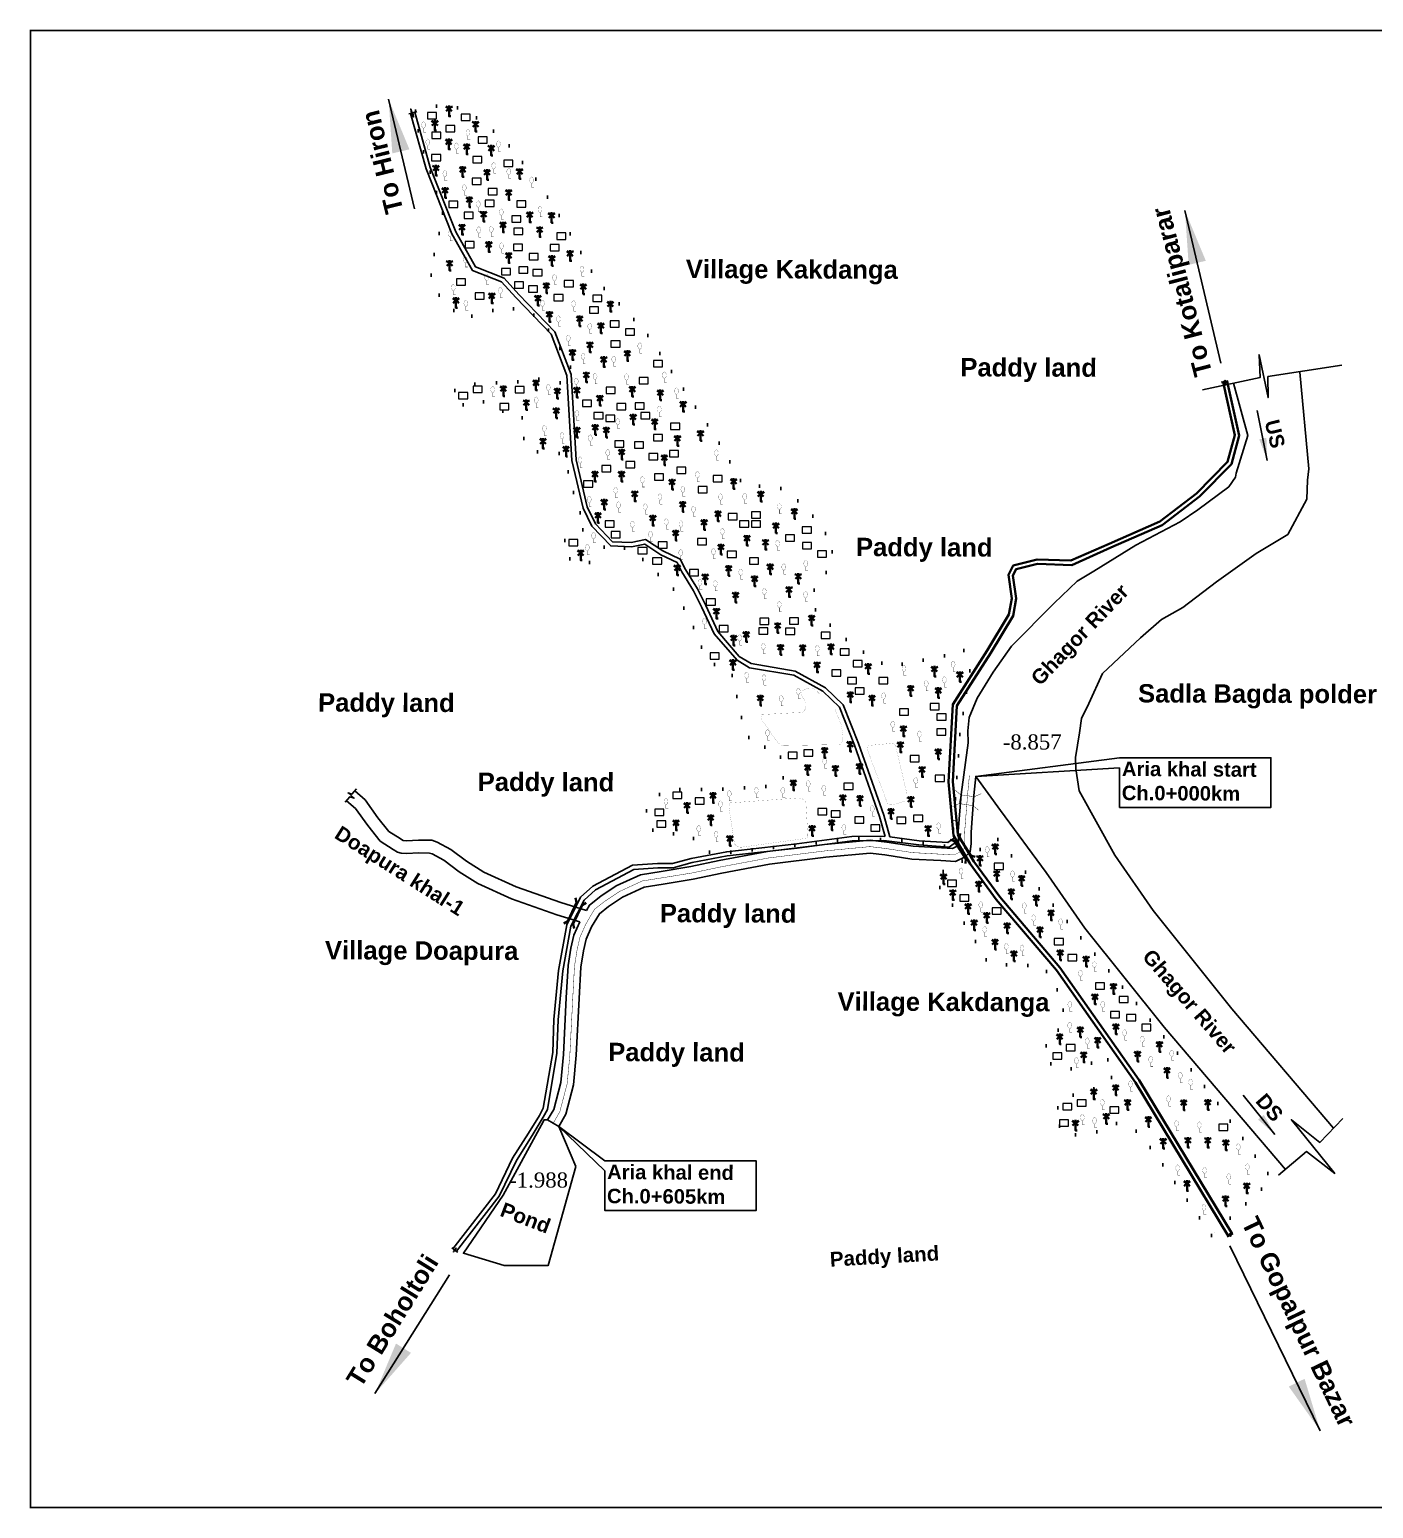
# Model space of a CAD drawing. Header units: millimetres. Extents: x 103 to 39683, y -105172 to -48.
# Drawn here: x 37745 to 38998, y -105172 to -103794 of the extents above; entities that cross this region are included whole.
import ezdxf

# ---------------------------------------------------------------- set-up
doc = ezdxf.new("R2010")
doc.units = ezdxf.units.MM
doc.header["$MEASUREMENT"] = 0
for name, pattern in [('CENTERX2', [4, 2.5, -0.5, 0.5, -0.5]), ('DOT2', [0.125, 0, -0.125]), ('PHANTOM2', [1.25, 0.625, -0.125, 0.125, -0.125, 0.125, -0.125])]:
    doc.linetypes.add(name, pattern=pattern)
for name, color, linetype in [('boundary', 7, 'Continuous'), ('Earthen Emb', 42, 'Continuous'), ('Home Stead', 151, 'Continuous'), ('Khal', 4, 'Continuous'), ('TEXT', 5, 'Continuous'), ('Trees', 77, 'Continuous')]:
    doc.layers.add(name, color=color, linetype=linetype)
for name, color, linetype, lineweight in [('Bridge or Culvert', 7, 'Continuous', 25), ('Existing Str', 7, 'PHANTOM2', 35), ('HOUSE', 144, 'Continuous', 18), ('OUTLINE', 7, 'Continuous', 15), ('Pond or Ditch', 7, 'Continuous', 9), ('PUCCA ROAD', 1, 'Continuous', 30)]:
    doc.layers.add(name, color=color, linetype=linetype, lineweight=lineweight)
doc.styles.add('b', font='times.ttf')
doc.styles.get("Standard").update_dxf_attribs({"font": 'arial.ttf'})
doc.styles.add('sum', font='arialbd.ttf')
doc.dimstyles.get("Standard").update_dxf_attribs({"dimtxt": 0.18, "dimasz": 0.18, "dimexe": 0.18, "dimexo": 0.0625, "dimgap": 0.09, "dimtad": 0, "dimtih": 1, "dimtoh": 1, "dimdec": 4, "dimzin": 0, "dimdsep": 46, "dimtxsty": 'Standard', "dimblk": 'DATUMBLANK', "dimcen": 0.09, "dimadec": 0, "dimazin": 0, "dimtfac": 1, "dimtdec": 4, "dimtofl": 0, "dimtmove": 0, "dimatfit": 3, "dimfxl": 1, "dimtolj": 1, "dimtzin": 0, "dimarcsym": 0})

# ---------------------------------------------------------------- blocks, each defined once
blk = doc.blocks.new('A$C7FEE66E4')
at = {"layer": 'Trees', "linetype": 'Continuous', "const_width": 0.000142}
blk.add_lwpolyline([(0, 0, 0.606435), (0, 0.0049, 0.606435)], format="xyb", close=True, dxfattribs=at)
at = {"layer": 'Trees', "linetype": 'Continuous', "const_width": 0.000252}
for points in [[(0, 0), (0, -0.0029)], [(0, -0.0029), (0.0017, -0.0029)]]:
    blk.add_lwpolyline(points, dxfattribs=at)
blk = doc.blocks.new('A$C01DB3217')
at = {"layer": 'Trees', "color": 1, "lineweight": 30}
blk.add_lwpolyline([(0, 0.0028), (0, -0.0071), (0.0015, -0.0071)], dxfattribs=at)
for centre, start, end in [((-0.012, -0.0154), 41.2491, 62.6782), ((0.012, -0.0154), 117.3218, 138.7509)]:
    blk.add_arc(centre, 0.0195, start, end, dxfattribs=at)
blk = doc.blocks.new('A$C3B865840')
at = {"layer": 'Bridge or Culvert', "color": 7, "linetype": 'Continuous', "lineweight": 30}
for points in [[(0, 43.6), (13.8, 33.1), (91.3, 33.3), (105, 44.2)], [(0.2, 0), (13.9, 10.6), (91.4, 10.9), (105.2, 0.2)]]:
    blk.add_lwpolyline(points, dxfattribs=at)
blk = doc.blocks.new('_DatumBlank')
at = {"color": 0, "linetype": 'ByBlock', "lineweight": -2}
for p, q in [((0, 0.577), (-1, 0)), ((0, -0.577), (0, 0.577)), ((-1, 0), (0, -0.577))]:
    blk.add_line(p, q, dxfattribs=at)
blk = doc.blocks.new('A$C5B990698')
at = {"layer": 'TEXT', "color": 0, "lineweight": 25}
blk.add_leader([(0, 110.8), (26.4, 0)], dimstyle='Standard', override={"dimscale": 0.5, "dimasz": 100, "dimgap": 0.09, "dimtad": 0}, dxfattribs=at)

msp = doc.modelspace()

# ---------------------------------------------------------------- linework, layer by layer
at = {"layer": 'boundary', "color": 0, "const_width": 1.76}
msp.add_lwpolyline([(37745.5, -103794.5), (39677.2, -103794.5), (39677.2, -105171.4), (37745.5, -105171.4), (37745.5, -103794.5)], dxfattribs=at)
at = {"layer": 'Earthen Emb', "lineweight": 30}
for points in [[(38862.3, -104918.3), (38775.9, -104775.1), (38702.1, -104670.4), (38646, -104604.6), (38621.7, -104571.4), (38606.2, -104545.1), (38601.4, -104494.8), (38605.4, -104422.7), (38637.4, -104372.6), (38657.8, -104338.9), (38660.6, -104324), (38657.3, -104302.1), (38661.8, -104293.1), (38684.1, -104287.7), (38715.5, -104288.7), (38751.3, -104273), (38798.6, -104252.1), (38832.7, -104226), (38861.6, -104196.7), (38868.4, -104171.8), (38857.4, -104122.4)], [(38865.8, -104916.3), (38779.3, -104772.9), (38705.3, -104667.9), (38649.2, -104602.1), (38625.1, -104569.2), (38610.1, -104543.9), (38605.4, -104494.7), (38609.3, -104424), (38640.8, -104374.7), (38661.6, -104340.3), (38664.6, -104324.1), (38661.4, -104302.7), (38664.5, -104296.6), (38684.5, -104291.7), (38716.3, -104292.8), (38752.9, -104276.6), (38800.7, -104255.6), (38835.4, -104229), (38865.2, -104198.8), (38872.5, -104171.9), (38861.3, -104121.7)], [(38856.1, -104122.6), (38859, -104122.1), (38859.5, -104123.3), (38859.1, -104120.8), (38859.8, -104122), (38862.3, -104121.4)], [(38861.3, -104918.8), (38863.7, -104917.4), (38864.5, -104918.3), (38863.5, -104916.4), (38864.3, -104917.2), (38866.4, -104916)]]:
    msp.add_lwpolyline(points, dxfattribs=at)
at = {"layer": 'Existing Str', "linetype": 'Continuous', "const_width": 0.386}
for points in [[(38607.3, -104502.4), (38612.7, -104507), (38625.5, -104508.8), (38631.9, -104506)], [(38605.1, -104518), (38611.5, -104515.2), (38624.3, -104517.1), (38629.7, -104521.6)], [(38611.5, -104515.2), (38612.7, -104507)], [(38624.3, -104517.1), (38625.5, -104508.8)]]:
    msp.add_lwpolyline(points, dxfattribs=at)
at = {"layer": 'Home Stead', "color": 7, "linetype": 'DOT2', "lineweight": 50, "ltscale": 159.474072, "flags": 128}
for points in [[(38606.1, -104539.3), (38600.6, -104555.4), (38568, -104550.5), (38515.2, -104547.5), (38469.5, -104552.7), (38383.5, -104562), (38374.5, -104559.2), (38361.5, -104545.4), (38349.1, -104543.4), (38329.5, -104542.7), (38321.9, -104537.2), (38319.8, -104521), (38329.8, -104507.6), (38344.3, -104502.1), (38383.8, -104502.1), (38428.2, -104499.3), (38440.9, -104499), (38448.2, -104490.1), (38446.4, -104476.3), (38441.5, -104463.7), (38418.6, -104461.2), (38410, -104442.1), (38399.5, -104395.1), (38385.9, -104388.9), (38372.3, -104372.2), (38361.8, -104346.2), (38345.1, -104315.3), (38314.5, -104285.9), (38293.6, -104273.8), (38279.3, -104276.2), (38273.9, -104283.5), (38265.1, -104292), (38248.9, -104287.7), (38240.8, -104273.1), (38248.1, -104265), (38258.1, -104261.5), (38265.1, -104256.5), (38256.6, -104241.5), (38247.9, -104211.9), (38246, -104199.5), (38239.8, -104189), (38217.6, -104187.2), (38205.5, -104179.9), (38205.8, -104165.9), (38206.1, -104157.4), (38198.8, -104151.6), (38190.3, -104151.3), (38175.6, -104144.6), (38166.2, -104139.7), (38152.5, -104144.3), (38141.2, -104141.3), (38139.4, -104132.1), (38143.4, -104127.9), (38162.5, -104123.6), (38197.6, -104122.4), (38214.9, -104118.7), (38242.3, -104123.6), (38249.2, -104108.6), (38237.6, -104088.6), (38224.2, -104066.6), (38209.9, -104056.6), (38188, -104052.4), (38148.4, -104063), (38127.5, -104043.7), (38118.2, -104020.4), (38125.2, -103987.1), (38131.4, -103970.8), (38122.9, -103941.4), (38109.7, -103901.1), (38102.9, -103870.2), (38125.8, -103864.6), (38140.4, -103865.3), (38156.4, -103872.2), (38172.5, -103884.1), (38192, -103902.1), (38218.5, -103935.3), (38247.2, -103981.2), (38274.1, -104028.3), (38317.7, -104073.7), (38342.2, -104111), (38382.1, -104169.9), (38409.6, -104217.6), (38448.8, -104221.9), (38472, -104243.3), (38494.7, -104273.9), (38485.9, -104304.4), (38473.5, -104319.5), (38478.3, -104337.4), (38502.4, -104359.4), (38523.7, -104375.3), (38545, -104387.6), (38596, -104378.1), (38615.3, -104371.2), (38621.5, -104391.2), (38611.9, -104451.7), (38606.1, -104539.3)], [(38846.7, -104917.8), (38795.5, -104843.7), (38778.4, -104821.5), (38759.1, -104813), (38735.9, -104822.7), (38710.8, -104825), (38699, -104806.9), (38707.8, -104790.2), (38729.6, -104783.5), (38745, -104778.7), (38756.7, -104767.4), (38754, -104758), (38745.3, -104749.3), (38731.2, -104759.7), (38710.1, -104763.3), (38692, -104756), (38692.7, -104734.8), (38706.4, -104724.4), (38708.4, -104707.3), (38701.4, -104683.7), (38691.5, -104670), (38684.8, -104664.8), (38666.2, -104667.3), (38637.5, -104662.3), (38619.8, -104632.2), (38597.6, -104598.6), (38590.4, -104589.7), (38591, -104580.5), (38603.3, -104575.9), (38638, -104553.2), (38646.4, -104547.6), (38740.8, -104659.3), (38774.7, -104699.1), (38846.4, -104786.5), (38903, -104865.6), (38846.7, -104917.8)]]:
    msp.add_lwpolyline(points, dxfattribs=at)
at = {"layer": 'HOUSE'}
for points in [[(38115.7, -103876.9), (38124.1, -103876.9), (38124.1, -103871), (38115.7, -103871), (38115.7, -103876.9)], [(38132.8, -103889), (38141.2, -103889), (38141.2, -103883.1), (38132.8, -103883.1), (38132.8, -103889)], [(38146.9, -103878.4), (38155.3, -103878.4), (38155.3, -103872.5), (38146.9, -103872.5), (38146.9, -103878.4)], [(38119.8, -103895.2), (38128.2, -103895.2), (38128.2, -103889.3), (38119.8, -103889.3), (38119.8, -103895.2)], [(38162.8, -103899.5), (38171.2, -103899.5), (38171.2, -103893.6), (38162.8, -103893.6), (38162.8, -103899.5)], [(38119.5, -103916), (38128, -103916), (38128, -103910.1), (38119.5, -103910.1), (38119.5, -103916)], [(38157.9, -103918), (38166.4, -103918), (38166.4, -103912.1), (38157.9, -103912.1), (38157.9, -103918)], [(38186.8, -103921.3), (38195.2, -103921.3), (38195.2, -103915.4), (38186.8, -103915.4), (38186.8, -103921.3)], [(38157.2, -103938), (38165.6, -103938), (38165.6, -103932.1), (38157.2, -103932.1), (38157.2, -103938)], [(38169.3, -103958.5), (38177.7, -103958.5), (38177.7, -103952.6), (38169.3, -103952.6), (38169.3, -103958.5)], [(38172.2, -103947.7), (38180.6, -103947.7), (38180.6, -103941.8), (38172.2, -103941.8), (38172.2, -103947.7)], [(38135.6, -103959.6), (38144.1, -103959.6), (38144.1, -103953.6), (38135.6, -103953.6), (38135.6, -103959.6)], [(38149.7, -103969.6), (38158.2, -103969.6), (38158.2, -103963.7), (38149.7, -103963.7), (38149.7, -103969.6)], [(38198.8, -103959.1), (38207.3, -103959.1), (38207.3, -103953.2), (38198.8, -103953.2), (38198.8, -103959.1)], [(38194.2, -103973.3), (38202.6, -103973.3), (38202.6, -103967.4), (38194.2, -103967.4), (38194.2, -103973.3)], [(38196.1, -103984.7), (38204.6, -103984.7), (38204.6, -103978.8), (38196.1, -103978.8), (38196.1, -103984.7)], [(38150.7, -103997.1), (38159.1, -103997.1), (38159.1, -103991.2), (38150.7, -103991.2), (38150.7, -103997.1)], [(38195.9, -103999.5), (38204.3, -103999.5), (38204.3, -103993.6), (38195.9, -103993.6), (38195.9, -103999.5)], [(38236.2, -103989.2), (38244.6, -103989.2), (38244.6, -103983.2), (38236.2, -103983.2), (38236.2, -103989.2)], [(38210.5, -104008.3), (38218.9, -104008.3), (38218.9, -104002.4), (38210.5, -104002.4), (38210.5, -104008.3)], [(38229.9, -104000), (38238.3, -104000), (38238.3, -103994.1), (38229.9, -103994.1), (38229.9, -104000)], [(38184.8, -104022.2), (38193.2, -104022.2), (38193.2, -104016.3), (38184.8, -104016.3), (38184.8, -104022.2)], [(38200.8, -104020.6), (38209.2, -104020.6), (38209.2, -104014.7), (38200.8, -104014.7), (38200.8, -104020.6)], [(38214, -104023.1), (38222.5, -104023.1), (38222.5, -104017.2), (38214, -104017.2), (38214, -104023.1)], [(38142.7, -104032), (38151.1, -104032), (38151.1, -104026.1), (38142.7, -104026.1), (38142.7, -104032)], [(38196.7, -104034.8), (38205.1, -104034.8), (38205.1, -104028.9), (38196.7, -104028.9), (38196.7, -104034.8)], [(38209.8, -104038.4), (38218.2, -104038.4), (38218.2, -104032.5), (38209.8, -104032.5), (38209.8, -104038.4)], [(38243.2, -104033.3), (38251.7, -104033.3), (38251.7, -104027.4), (38243.2, -104027.4), (38243.2, -104033.3)], [(38160, -104045), (38168.5, -104045), (38168.5, -104039.1), (38160, -104039.1), (38160, -104045)], [(38233.5, -104046.5), (38242, -104046.5), (38242, -104040.6), (38233.5, -104040.6), (38233.5, -104046.5)], [(38269.7, -104047.2), (38278.2, -104047.2), (38278.2, -104041.3), (38269.7, -104041.3), (38269.7, -104047.2)], [(38266.6, -104058.1), (38275.1, -104058.1), (38275.1, -104052.2), (38266.6, -104052.2), (38266.6, -104058.1)], [(38286, -104071.1), (38294.5, -104071.1), (38294.5, -104065.2), (38286, -104065.2), (38286, -104071.1)], [(38300.2, -104078.4), (38308.7, -104078.4), (38308.7, -104072.5), (38300.2, -104072.5), (38300.2, -104078.4)], [(38286.7, -104089.8), (38295.2, -104089.8), (38295.2, -104083.9), (38286.7, -104083.9), (38286.7, -104089.8)], [(38326.4, -104108.1), (38334.8, -104108.1), (38334.8, -104102.2), (38326.4, -104102.2), (38326.4, -104108.1)], [(38313.1, -104123.9), (38321.5, -104123.9), (38321.5, -104118), (38313.1, -104118), (38313.1, -104123.9)], [(38158.2, -104131.9), (38166.7, -104131.9), (38166.7, -104126), (38158.2, -104126), (38158.2, -104131.9)], [(38197.3, -104132.3), (38205.8, -104132.3), (38205.8, -104126.4), (38197.3, -104126.4), (38197.3, -104132.3)], [(38282.1, -104132.8), (38290.5, -104132.8), (38290.5, -104126.9), (38282.1, -104126.9), (38282.1, -104132.8)], [(38144.7, -104137.9), (38153.2, -104137.9), (38153.2, -104132), (38144.7, -104132), (38144.7, -104137.9)], [(38183, -104148), (38191.4, -104148), (38191.4, -104142.1), (38183, -104142.1), (38183, -104148)], [(38260.2, -104144.9), (38268.6, -104144.9), (38268.6, -104139), (38260.2, -104139), (38260.2, -104144.9)], [(38292.2, -104148.2), (38300.7, -104148.2), (38300.7, -104142.3), (38292.2, -104142.3), (38292.2, -104148.2)], [(38309.3, -104147.5), (38317.7, -104147.5), (38317.7, -104141.6), (38309.3, -104141.6), (38309.3, -104147.5)], [(38270.9, -104156.6), (38279.3, -104156.6), (38279.3, -104150.7), (38270.9, -104150.7), (38270.9, -104156.6)], [(38281.9, -104159), (38290.3, -104159), (38290.3, -104153.1), (38281.9, -104153.1), (38281.9, -104159)], [(38314.7, -104156.5), (38323.1, -104156.5), (38323.1, -104150.6), (38314.7, -104150.6), (38314.7, -104156.5)], [(38326.3, -104176.9), (38334.7, -104176.9), (38334.7, -104171), (38326.3, -104171), (38326.3, -104176.9)], [(38342.3, -104166.4), (38350.8, -104166.4), (38350.8, -104160.4), (38342.3, -104160.4), (38342.3, -104166.4)], [(38290.3, -104183), (38298.7, -104183), (38298.7, -104177.1), (38290.3, -104177.1), (38290.3, -104183)], [(38308.8, -104183.9), (38317.2, -104183.9), (38317.2, -104178), (38308.8, -104178), (38308.8, -104183.9)], [(38341.2, -104192), (38349.6, -104192), (38349.6, -104186.1), (38341.2, -104186.1), (38341.2, -104192)], [(38278.1, -104206), (38286.5, -104206), (38286.5, -104200.1), (38278.1, -104200.1), (38278.1, -104206)], [(38300.6, -104202.2), (38309, -104202.2), (38309, -104196.3), (38300.6, -104196.3), (38300.6, -104202.2)], [(38322.1, -104194.8), (38330.5, -104194.8), (38330.5, -104188.9), (38322.1, -104188.9), (38322.1, -104194.8)], [(38261.2, -104220.1), (38269.7, -104220.1), (38269.7, -104214.2), (38261.2, -104214.2), (38261.2, -104220.1)], [(38327.3, -104213.6), (38335.7, -104213.6), (38335.7, -104207.7), (38327.3, -104207.7), (38327.3, -104213.6)], [(38348, -104207.6), (38356.5, -104207.6), (38356.5, -104201.7), (38348, -104201.7), (38348, -104207.6)], [(38381.9, -104215.1), (38390.3, -104215.1), (38390.3, -104209.2), (38381.9, -104209.2), (38381.9, -104215.1)], [(38368, -104225.5), (38376.5, -104225.5), (38376.5, -104219.6), (38368, -104219.6), (38368, -104225.5)], [(38281.3, -104257.6), (38289.8, -104257.6), (38289.8, -104251.7), (38281.3, -104251.7), (38281.3, -104257.6)], [(38396.1, -104250.7), (38404.5, -104250.7), (38404.5, -104244.8), (38396.1, -104244.8), (38396.1, -104250.7)], [(38406.7, -104257.5), (38415.2, -104257.5), (38415.2, -104251.6), (38406.7, -104251.6), (38406.7, -104257.5)], [(38417.8, -104249), (38426.2, -104249), (38426.2, -104243.1), (38417.8, -104243.1), (38417.8, -104249)], [(38417.8, -104257.5), (38426.2, -104257.5), (38426.2, -104251.6), (38417.8, -104251.6), (38417.8, -104257.5)], [(38247.3, -104274.9), (38255.7, -104274.9), (38255.7, -104269), (38247.3, -104269), (38247.3, -104274.9)], [(38286.8, -104267.5), (38295.3, -104267.5), (38295.3, -104261.6), (38286.8, -104261.6), (38286.8, -104267.5)], [(38367.4, -104274.1), (38375.9, -104274.1), (38375.9, -104268.2), (38367.4, -104268.2), (38367.4, -104274.1)], [(38449.3, -104270.5), (38457.8, -104270.5), (38457.8, -104264.6), (38449.3, -104264.6), (38449.3, -104270.5)], [(38465.1, -104263.1), (38473.6, -104263.1), (38473.6, -104257.2), (38465.1, -104257.2), (38465.1, -104263.1)], [(38311.9, -104282.4), (38320.4, -104282.4), (38320.4, -104276.5), (38311.9, -104276.5), (38311.9, -104282.4)], [(38330.7, -104277.1), (38339.2, -104277.1), (38339.2, -104271.2), (38330.7, -104271.2), (38330.7, -104277.1)], [(38395.2, -104285.9), (38403.7, -104285.9), (38403.7, -104280), (38395.2, -104280), (38395.2, -104285.9)], [(38465.3, -104277.8), (38473.8, -104277.8), (38473.8, -104271.9), (38465.3, -104271.9), (38465.3, -104277.8)], [(38479.4, -104285.5), (38487.8, -104285.5), (38487.8, -104279.6), (38479.4, -104279.6), (38479.4, -104285.5)], [(38325.5, -104291.9), (38334, -104291.9), (38334, -104286), (38325.5, -104286), (38325.5, -104291.9)], [(38360, -104302.9), (38368.4, -104302.9), (38368.4, -104297), (38360, -104297), (38360, -104302.9)], [(38415.9, -104291.9), (38424.3, -104291.9), (38424.3, -104286), (38415.9, -104286), (38415.9, -104291.9)], [(38375.6, -104330.3), (38384.1, -104330.3), (38384.1, -104324.4), (38375.6, -104324.4), (38375.6, -104330.3)], [(38387.5, -104355.1), (38396, -104355.1), (38396, -104349.2), (38387.5, -104349.2), (38387.5, -104355.1)], [(38424.5, -104357.4), (38433, -104357.4), (38433, -104351.5), (38424.5, -104351.5), (38424.5, -104357.4)], [(38425.5, -104348.1), (38433.9, -104348.1), (38433.9, -104342.2), (38425.5, -104342.2), (38425.5, -104348.1)], [(38449.6, -104357.6), (38458, -104357.6), (38458, -104351.7), (38449.6, -104351.7), (38449.6, -104357.6)], [(38453.3, -104347.9), (38461.7, -104347.9), (38461.7, -104342), (38453.3, -104342), (38453.3, -104347.9)], [(38482.6, -104361.4), (38491.1, -104361.4), (38491.1, -104355.5), (38482.6, -104355.5), (38482.6, -104361.4)], [(38379.1, -104380.6), (38387.5, -104380.6), (38387.5, -104374.7), (38379.1, -104374.7), (38379.1, -104380.6)], [(38500.3, -104376.9), (38508.8, -104376.9), (38508.8, -104371), (38500.3, -104371), (38500.3, -104376.9)], [(38492.5, -104396.5), (38500.9, -104396.5), (38500.9, -104390.6), (38492.5, -104390.6), (38492.5, -104396.5)], [(38512.5, -104387.6), (38521, -104387.6), (38521, -104381.7), (38512.5, -104381.7), (38512.5, -104387.6)], [(38507.4, -104403.7), (38515.8, -104403.7), (38515.8, -104397.8), (38507.4, -104397.8), (38507.4, -104403.7)], [(38514.5, -104413.2), (38522.9, -104413.2), (38522.9, -104407.3), (38514.5, -104407.3), (38514.5, -104413.2)], [(38536.5, -104403.7), (38545, -104403.7), (38545, -104397.8), (38536.5, -104397.8), (38536.5, -104403.7)], [(38555.7, -104432.7), (38564.1, -104432.7), (38564.1, -104426.8), (38555.7, -104426.8), (38555.7, -104432.7)], [(38584.3, -104427.7), (38592.8, -104427.7), (38592.8, -104421.8), (38584.3, -104421.8), (38584.3, -104427.7)], [(38590.7, -104437.3), (38599.1, -104437.3), (38599.1, -104431.4), (38590.7, -104431.4), (38590.7, -104437.3)], [(38590.5, -104451.5), (38599, -104451.5), (38599, -104445.6), (38590.5, -104445.6), (38590.5, -104451.5)], [(38451.8, -104473.1), (38460.2, -104473.1), (38460.2, -104467.2), (38451.8, -104467.2), (38451.8, -104473.1)], [(38466.5, -104471.1), (38474.9, -104471.1), (38474.9, -104465.2), (38466.5, -104465.2), (38466.5, -104471.1)], [(38565.7, -104476.2), (38574.2, -104476.2), (38574.2, -104470.3), (38565.7, -104470.3), (38565.7, -104476.2)], [(38589.1, -104494.5), (38597.6, -104494.5), (38597.6, -104488.6), (38589.1, -104488.6), (38589.1, -104494.5)], [(38503.9, -104502.2), (38512.4, -104502.2), (38512.4, -104496.2), (38503.9, -104496.2), (38503.9, -104502.2)], [(38344.5, -104510.6), (38352.9, -104510.6), (38352.9, -104504.7), (38344.5, -104504.7), (38344.5, -104510.6)], [(38365.3, -104515.8), (38373.7, -104515.8), (38373.7, -104509.9), (38365.3, -104509.9), (38365.3, -104515.8)], [(38327.5, -104526.2), (38336, -104526.2), (38336, -104520.3), (38327.5, -104520.3), (38327.5, -104526.2)], [(38329.4, -104537.1), (38337.8, -104537.1), (38337.8, -104531.2), (38329.4, -104531.2), (38329.4, -104537.1)], [(38479.5, -104525.6), (38487.9, -104525.6), (38487.9, -104519.7), (38479.5, -104519.7), (38479.5, -104525.6)], [(38491.9, -104527.9), (38500.3, -104527.9), (38500.3, -104522), (38491.9, -104522), (38491.9, -104527.9)], [(38514, -104533.4), (38522.4, -104533.4), (38522.4, -104527.5), (38514, -104527.5), (38514, -104533.4)], [(38553.1, -104533.8), (38561.5, -104533.8), (38561.5, -104527.9), (38553.1, -104527.9), (38553.1, -104533.8)], [(38568.9, -104532), (38577.4, -104532), (38577.4, -104526.1), (38568.9, -104526.1), (38568.9, -104532)], [(38528.9, -104540.9), (38537.4, -104540.9), (38537.4, -104534.9), (38528.9, -104534.9), (38528.9, -104540.9)], [(38644.1, -104576.5), (38652.6, -104576.5), (38652.6, -104570.6), (38644.1, -104570.6), (38644.1, -104576.5)], [(38600.4, -104592.5), (38608.9, -104592.5), (38608.9, -104586.6), (38600.4, -104586.6), (38600.4, -104592.5)], [(38611.9, -104606.1), (38620.3, -104606.1), (38620.3, -104600.2), (38611.9, -104600.2), (38611.9, -104606.1)], [(38642.1, -104618.4), (38650.6, -104618.4), (38650.6, -104612.5), (38642.1, -104612.5), (38642.1, -104618.4)], [(38700.1, -104646.9), (38708.6, -104646.9), (38708.6, -104641), (38700.1, -104641), (38700.1, -104646.9)], [(38712.8, -104661.9), (38721.2, -104661.9), (38721.2, -104656), (38712.8, -104656), (38712.8, -104661.9)], [(38738.5, -104688.2), (38746.9, -104688.2), (38746.9, -104682.3), (38738.5, -104682.3), (38738.5, -104688.2)], [(38760.5, -104700.8), (38768.9, -104700.8), (38768.9, -104694.9), (38760.5, -104694.9), (38760.5, -104700.8)], [(38752.6, -104714.9), (38761, -104714.9), (38761, -104709), (38752.6, -104709), (38752.6, -104714.9)], [(38767.5, -104717.8), (38776, -104717.8), (38776, -104711.9), (38767.5, -104711.9), (38767.5, -104717.8)], [(38781.7, -104727), (38790.2, -104727), (38790.2, -104721), (38781.7, -104721), (38781.7, -104727)], [(38698.7, -104753.5), (38707.1, -104753.5), (38707.1, -104747.6), (38698.7, -104747.6), (38698.7, -104753.5)], [(38711, -104745.6), (38719.4, -104745.6), (38719.4, -104739.7), (38711, -104739.7), (38711, -104745.6)], [(38721.5, -104797.3), (38729.9, -104797.3), (38729.9, -104791.4), (38721.5, -104791.4), (38721.5, -104797.3)], [(38707.9, -104800.6), (38716.4, -104800.6), (38716.4, -104794.7), (38707.9, -104794.7), (38707.9, -104800.6)], [(38751.7, -104803.9), (38760.1, -104803.9), (38760.1, -104798), (38751.7, -104798), (38751.7, -104803.9)], [(38704.9, -104816), (38713.3, -104816), (38713.3, -104810.1), (38704.9, -104810.1), (38704.9, -104816)], [(38853.5, -104819.9), (38861.9, -104819.9), (38861.9, -104814), (38853.5, -104814), (38853.5, -104819.9)]]:
    msp.add_lwpolyline(points, dxfattribs=at)
at = {"layer": 'Khal', "lineweight": 25, "ltscale": 0.1}
for points in [[(38838.3, -104129.6), (38892, -104118.1), (38891, -104096.7), (38899.4, -104136.7), (38899.3, -104117.1), (38968, -104106.4)], [(38915.5, -104856.2), (38802.4, -104723.7), (38728.6, -104631.4), (38692.5, -104579.4), (38649.9, -104521.6), (38626.9, -104489.8)], [(38238.1, -104816.1), (38253.9, -104853.4), (38228.3, -104945.7), (38187.1, -104945.7), (38149.2, -104934.4), (38186.2, -104880.2), (38221.8, -104814.6), (38224.3, -104810), (38227.7, -104810.1)], [(38909, -104861.7), (38935.2, -104839.7), (38961.6, -104860), (38921.2, -104810), (38947.6, -104831.1), (38969.1, -104808.9)]]:
    msp.add_lwpolyline(points, dxfattribs=at)
at = {"layer": 'Khal', "color": 4, "linetype": 'Continuous'}
for points in [[(38960.5, -104817.7), (38865.5, -104706.4), (38792.3, -104614.9), (38756.5, -104563.3), (38723.1, -104503.3), (38720.3, -104482.9), (38719.8, -104472.3), (38721.6, -104460.7), (38723.6, -104449.1), (38725.5, -104435.8), (38732.2, -104421.8), (38745.1, -104393.9), (38780.4, -104360.6), (38799.9, -104343.7), (38820, -104332.5), (38851.4, -104308.5), (38888.3, -104282), (38917.7, -104264.2), (38935.4, -104231.4), (38936.1, -104213.6), (38937.3, -104203), (38929.1, -104112.9), (38929.1, -104112.5)], [(38619.9, -104458.7), (38619.6, -104447.4), (38620.8, -104434.9), (38628, -104416.9), (38643.2, -104392.6), (38660.3, -104368.3), (38700, -104328.5), (38721.4, -104308), (38737, -104298.5), (38776, -104274.4), (38817.3, -104252.5), (38833.9, -104241.3), (38862.8, -104219.8), (38869.1, -104210.8), (38869.5, -104207.3), (38880.5, -104171.9), (38867.3, -104123.4)], [(38039, -104514), (38043.2, -104508.8), (38047.2, -104510.3), (38041.6, -104505.3), (38045.2, -104506.4), (38049.5, -104501.5)], [(38263.8, -104614.8), (38240, -104607.5), (38198.3, -104592.7), (38168.3, -104579.2), (38151.9, -104568.8), (38137.4, -104558), (38124.8, -104551.2), (38119.6, -104549.3), (38107.2, -104549.2), (38096.2, -104549.8), (38092.9, -104549.5), (38092.4, -104549.4), (38090.1, -104547.9), (38079.6, -104541.1), (38069.4, -104528.4), (38057.4, -104511.6), (38047.9, -104503.4)], [(38257.6, -104625.5), (38236.2, -104618.9), (38193.9, -104603.9), (38162.5, -104589.8), (38145.1, -104578.7), (38131, -104568.1), (38119.9, -104562.2), (38117.4, -104561.3), (38107.5, -104561.2), (38096.1, -104561.8), (38091.2, -104561.4), (38087.7, -104560.6), (38083.6, -104558), (38071.5, -104550.2), (38059.9, -104535.7), (38048.4, -104519.7), (38040.2, -104512.6)]]:
    msp.add_lwpolyline(points, dxfattribs=at)
at = {"layer": 'Khal', "color": 3, "lineweight": 25, "ltscale": 0.1}
for points in [[(38619.9, -104458.7), (38613.2, -104506.7), (38610.5, -104541.3), (38610.7, -104551.7), (38610.3, -104554.4), (38610, -104554.7), (38605.3, -104557), (38594.9, -104556.4), (38568.4, -104554.9), (38543.9, -104551.2), (38528.5, -104549.2), (38485.8, -104553.3), (38432.7, -104560), (38387.7, -104568.4), (38361.1, -104574), (38333.6, -104578.5), (38314.3, -104581.5), (38291.6, -104591.9), (38277.2, -104601.6), (38266.7, -104609.8), (38263.8, -104614.8)], [(38626.9, -104489.8), (38625.2, -104507.7), (38622.5, -104541.7), (38622.7, -104552.5), (38621.5, -104560.3), (38616.9, -104564.7), (38607.8, -104569.2), (38594.2, -104568.4), (38567.2, -104566.9), (38542.2, -104563.1), (38528.3, -104561.3), (38487.2, -104565.2), (38434.5, -104571.8), (38390, -104580.1), (38363.3, -104585.8), (38335.5, -104590.4), (38317.8, -104593.1), (38297.5, -104602.4), (38284.3, -104611.3), (38275.9, -104617.9), (38268.6, -104630.2), (38263.5, -104641.7), (38261.1, -104652.4), (38258.6, -104667.6), (38257.1, -104696.8), (38254.4, -104749.9), (38251.8, -104777.3), (38244.6, -104804.9), (38238.1, -104816.1)]]:
    msp.add_lwpolyline(points, dxfattribs=at)
at = {"layer": 'Khal', "color": 7, "linetype": 'CENTERX2', "lineweight": 30, "ltscale": 5, "const_width": 0.386}
msp.add_lwpolyline([(38620.9, -104489.2), (38619.2, -104507.2), (38616.5, -104541.5), (38616.7, -104552.1), (38615.9, -104557.4), (38613.4, -104559.7), (38606.6, -104563.1), (38594.6, -104562.4), (38567.8, -104560.9), (38543, -104557.1), (38528.4, -104555.3), (38486.5, -104559.3), (38433.6, -104565.9), (38388.8, -104574.3), (38362.2, -104579.9), (38334.5, -104584.4), (38316, -104587.3), (38294.6, -104597.2), (38280.7, -104606.5), (38271.3, -104613.8), (38263.3, -104627.5), (38257.8, -104639.8), (38255.2, -104651.3), (38252.7, -104666.9), (38251.1, -104696.5), (38248.4, -104749.5), (38245.9, -104776.3), (38239, -104802.6), (38232.9, -104813.1)], dxfattribs=at)
at = {"layer": 'Khal', "color": 3, "linetype": 'Continuous'}
for points in [[(38257.6, -104625.5), (38252, -104638), (38249.3, -104650.1), (38246.7, -104666.3), (38245.1, -104696.2), (38242.4, -104749.1), (38239.9, -104775.2), (38233.4, -104800.3), (38227.7, -104810.1)], [(38227.7, -104810.1), (38238.1, -104816.1)]]:
    msp.add_lwpolyline(points, dxfattribs=at)
at = {"layer": 'Pond or Ditch', "color": 4, "const_width": 0.0863}
for points in [[(38478.8, -104410.5), (38495.4, -104426.9), (38501.4, -104441.5), (38502.8, -104449.8, -0.151753), (38501.7, -104458.5, -0.295317), (38499, -104460.2), (38447.1, -104461.1, -0.094563), (38442.5, -104458.8), (38427.2, -104436.8, -0.267817), (38426.8, -104433.6, -0.052631), (38427.5, -104432.2), (38464, -104430.2, 0.249202), (38467.2, -104428.3, 0.229842), (38468, -104419.9), (38464.1, -104413.4, -0.331467), (38464.3, -104411.3, -0.203975), (38472.9, -104407.4, -0.260068), (38478.8, -104410.5, 0.549121)], [(38552.8, -104464.3), (38561.9, -104502.9, -0.09262), (38562.2, -104510.4, -0.268822), (38560.1, -104513.1, -0.053018), (38548.7, -104516.3, -0.208682), (38544.6, -104515.3), (38526.7, -104467.2, -0.13987), (38526.3, -104462.1, -0.243513), (38527.2, -104461), (38547.8, -104459.1, -0.475493), (38552.8, -104464.3, 0.656476)], [(38397.4, -104514.6), (38460.4, -104510, -0.162831), (38466.4, -104511.5, -0.242317), (38468.5, -104515.3), (38470.3, -104544.3, -0.232589), (38469, -104547.6), (38408.8, -104555.8, -0.298828), (38401.9, -104552.5), (38396.9, -104519.7, -0.115251), (38397.4, -104514.6, -1.340796)]]:
    msp.add_lwpolyline(points, format="xyb", dxfattribs=at)
at = {"layer": 'PUCCA ROAD', "lineweight": 25}
for points in [[(38098.2, -103872.3), (38100.9, -103871.6), (38100, -103867.7), (38102.6, -103875.2), (38101.9, -103871.3), (38105.7, -103870)], [(38542.3, -104545.8), (38537.2, -104527.3), (38513.7, -104460.7), (38499.9, -104425.3), (38484.4, -104410.5), (38457.1, -104395.6), (38415.9, -104388.5), (38404.3, -104381.5), (38383, -104357.1), (38371.5, -104332.3), (38363.8, -104316.9), (38352.7, -104299.1), (38348.3, -104290.4), (38333.2, -104283.2), (38318.2, -104273.3), (38305.8, -104275.8), (38286.5, -104275), (38268.9, -104256.6), (38260.7, -104239.8), (38250.2, -104195.3), (38245.7, -104116.1), (38230.9, -104077.6), (38198, -104043.4), (38184.7, -104028.7), (38157.5, -104018.1), (38138.5, -103983.9), (38114.3, -103923.4), (38099.9, -103871.9)], [(38546.6, -104546.3), (38541, -104526.1), (38517.5, -104459.3), (38503.3, -104423.2), (38486.7, -104407.2), (38458.5, -104391.7), (38417.3, -104384.7), (38406.4, -104378.1), (38386.4, -104354.9), (38375.1, -104330.6), (38367.3, -104315), (38356.2, -104297.1), (38351.3, -104287.4), (38335.1, -104279.7), (38319, -104269), (38305.5, -104271.8), (38288.2, -104271.1), (38272.2, -104254.3), (38264.5, -104238.4), (38254.2, -104194.7), (38249.7, -104115.2), (38234.4, -104075.4), (38200.9, -104040.7), (38187.1, -104025.3), (38160.3, -104014.9), (38142.1, -103982.2), (38118.1, -103922.1), (38103.7, -103870.7)], [(38542.3, -104545.8), (38541.4, -104545.7), (38511.4, -104545.8), (38459.9, -104552.7), (38394.6, -104560.1), (38361.4, -104566.3), (38344.2, -104571), (38330.2, -104571.2), (38306.8, -104572.6), (38269.9, -104592.2), (38258.4, -104602.6), (38245.5, -104628.1), (38237.7, -104670.7), (38233.6, -104716.5), (38232.5, -104747.4), (38223.6, -104799), (38220.1, -104805.9), (38209.7, -104822.4), (38195, -104845.9), (38179.1, -104879.1), (38139.3, -104930.2)], [(38609.3, -104550.4), (38602, -104555.7), (38573.7, -104553.7), (38541.2, -104549.7), (38511.6, -104549.8), (38460.4, -104556.7), (38395.2, -104564), (38362.3, -104570.2), (38344.8, -104575), (38330.3, -104575.2), (38307.9, -104576.5), (38272.2, -104595.5), (38261.6, -104605.1), (38249.3, -104629.4), (38241.7, -104671.2), (38237.6, -104716.8), (38236.4, -104747.8), (38227.4, -104800.3), (38223.6, -104807.7), (38213.1, -104824.5), (38198.5, -104847.9), (38182.5, -104881.2), (38142.6, -104932.5)], [(38607, -104547.2), (38600.9, -104551.6), (38574.1, -104549.8), (38546.6, -104546.3)], [(38143.9, -104933.4), (38141.3, -104931.7), (38142.3, -104929.6), (38139.8, -104933.1), (38140.7, -104931.1), (38138.3, -104929.4)]]:
    msp.add_lwpolyline(points, dxfattribs=at)
at = {"layer": 'TEXT', "color": 7}
for points in [[(38760.9, -104481.9), (38626.9, -104489.8), (38760.9, -104472.5), (38902.1, -104472.5), (38902.1, -104518.7), (38760.9, -104518.7)], [(38281, -104857.5), (38238.1, -104816.1), (38281, -104848.3), (38422.2, -104848.3), (38422.2, -104894.5), (38281, -104894.5)]]:
    msp.add_lwpolyline(points, close=True, dxfattribs=at)

# ---------------------------------------------------------------- block references
at = {"layer": 'Khal', "lineweight": 25, "ltscale": 0.1}
for name, p, xscale, yscale, zscale, rotation in [('A$C5B990698', (38900.1, -104149.2), 0.4160000000037852, 0.4159999999974389, 0.4160000000000001, 178.2273111413854), ('A$C3B865840', (38603, -104548.8), 0.2500000000026747, 0.25, 0.25, 302.5369123921893), ('A$C3B865840', (38252.5, -104631.6), 0.2500000000043693, 0.25, 0.25, 64.86056511186302), ('A$C5B990698', (38886, -104782.2), 0.4160000000024197, 0.4159999999974389, 0.4160000000000001, 205.4302059094502)]:
    msp.add_blockref(name, p, dxfattribs=dict(at, xscale=xscale, yscale=yscale, zscale=zscale, rotation=rotation))
at = {"layer": 'Trees', "ltscale": 0.1, "xscale": 996.0728210867092, "yscale": 996.0728210867092, "zscale": 996.0728210867044}
for p in [(38135.8, -103867.3), (38122.5, -103880.5), (38160.5, -103881.7), (38135.5, -103898.1), (38152.2, -103902.7), (38175.1, -103904), (38123.5, -103922.6), (38148.4, -103923.9), (38171.2, -103926.6), (38201.5, -103925.8), (38132.1, -103943.3), (38154.7, -103952.1), (38191.4, -103945.4), (38167.9, -103965.6), (38211, -103966.1), (38231.3, -103966.6), (38147.9, -103977.7), (38186.1, -103975.5), (38220.3, -103979.9), (38172.8, -103993.8), (38191.4, -104004.1), (38231.6, -104006.8), (38248.6, -104002.2), (38136.2, -104011.3), (38226.5, -104032.2), (38260.9, -104033.2), (38142.2, -104046), (38175.6, -104041.7), (38218.6, -104043.9), (38286.2, -104049.4), (38229.4, -104059), (38257.5, -104063), (38277.3, -104069.6), (38267.1, -104087.4), (38250.8, -104094.5), (38280, -104101), (38302, -104095.4), (38263.7, -104115.4), (38186.4, -104128.2), (38216.8, -104122.8), (38236.7, -104130.5), (38254.9, -104129.6), (38306.6, -104128.7), (38332.7, -104131.9), (38207.8, -104141.2), (38276.4, -104137.1), (38354, -104142.7), (38235.7, -104148.7), (38307.4, -104154.7), (38327.5, -104159.1), (38254.9, -104166.7), (38272, -104164.3), (38282.4, -104166.7), (38348.7, -104174.5), (38370.2, -104169.9), (38223.3, -104177.2), (38244.8, -104184.5), (38296.7, -104187.3), (38336.5, -104192.6), (38271.8, -104207.9), (38296.6, -104207.9), (38343.7, -104215.3), (38401.1, -104214.7), (38308.9, -104226.3), (38426.4, -104226.5), (38280.4, -104234), (38353.6, -104236), (38457.7, -104242.6), (38274.6, -104246.4), (38325.7, -104248.9), (38373.6, -104252.8), (38386.5, -104244.9), (38440.5, -104255.9), (38347.1, -104262.8), (38413.5, -104267.6), (38430.8, -104271.4), (38258.5, -104281.3), (38389.3, -104275.8), (38348.5, -104295.3), (38396.4, -104295.7), (38435.2, -104294.3), (38374.6, -104303.7), (38420.6, -104305.5), (38461.3, -104303.1), (38402.9, -104320.6), (38452.8, -104315.5), (38385.1, -104335.7), (38442.1, -104349.1), (38473.8, -104342.1), (38401.1, -104360.6), (38412.8, -104357.4), (38491.8, -104368.9), (38444.8, -104369.4), (38465.5, -104369.8), (38400.4, -104383.5), (38478.9, -104385.7), (38526.5, -104387.1), (38588.3, -104389.6), (38612, -104394.7), (38566.1, -104407.7), (38591.9, -104409.6), (38426, -104416.6), (38509.9, -104413.6), (38530.1, -104416.7), (38559.4, -104445.3), (38509.8, -104459.7), (38556.6, -104460.2), (38485.9, -104465.5), (38591.8, -104466.7), (38470.1, -104481.4), (38496, -104482.2), (38518.4, -104480.3), (38576.8, -104483.3), (38456.8, -104495.7), (38357.7, -104516.6), (38381.9, -104507.5), (38502.9, -104509.6), (38518.9, -104510.2), (38566.3, -104511.1), (38347.4, -104533), (38379.7, -104528.2), (38492.5, -104532.8), (38547.8, -104522.3), (38397.6, -104547.6), (38474.3, -104538.1), (38582.4, -104538.3), (38645, -104555.2), (38630.7, -104566), (38596.8, -104583.2), (38646.4, -104580.3), (38669.6, -104584.8), (38605.4, -104598), (38629.6, -104590.1), (38660, -104597.1), (38683.2, -104603.1), (38619.7, -104610.9), (38697, -104616.9), (38625.3, -104626.1), (38637.1, -104619.2), (38656.1, -104628.8), (38644.8, -104644.1), (38686.7, -104632.6), (38662.4, -104655), (38705.6, -104654.1), (38729.7, -104659.9), (38755.2, -104685.5), (38737.9, -104695.2), (38724.3, -104725.8), (38757.5, -104723.1), (38705.1, -104732.4), (38740.5, -104735.6), (38798.1, -104739.5), (38727.5, -104749.3), (38777.7, -104748.5), (38805.2, -104763.7), (38757.3, -104779.9), (38736.9, -104783.7), (38768.4, -104793.7), (38820.7, -104793.9), (38843.2, -104793.5), (38748.5, -104806.7), (38787.8, -104809.4), (38719.8, -104812.9), (38801.6, -104829.8), (38824.6, -104828.9), (38843.2, -104828.9), (38860, -104831.1), (38823.8, -104869.2), (38879.5, -104871.4), (38859.7, -104883.4)]:
    msp.add_blockref('A$C01DB3217', p, dxfattribs=at)
at = {"layer": 'Trees', "linetype": 'DOT2', "ltscale": 0.2, "xscale": 1263.135784421829, "yscale": 1263.135784421829, "zscale": 1263.135784421829}
for p in [(38112, -103885.6), (38116, -103901.7), (38153.4, -103892.8), (38181.8, -103903.5), (38142.6, -103905.4), (38131.9, -103931), (38177.4, -103923.7), (38191.5, -103929.1), (38149.9, -103944.2), (38212.7, -103937.1), (38163, -103959.4), (38184.4, -103966.9), (38220.6, -103964.4), (38163.5, -103983.6), (38175.1, -103982.9), (38136.9, -103987), (38184.7, -103998.4), (38151, -104011.3), (38259.7, -104020.1), (38139.8, -104037.1), (38170.9, -104027.9), (38183.5, -104040), (38234.1, -104027.9), (38151.5, -104051.9), (38222.8, -104051.9), (38251.9, -104052.4), (38237.7, -104066.5), (38267, -104073.3), (38246.9, -104084.5), (38313.6, -104091.7), (38260.7, -104101.3), (38289.4, -104104.1), (38271.9, -104120.1), (38301.2, -104120.5), (38336.5, -104118.9), (38176.4, -104132.2), (38228.4, -104130.4), (38254.3, -104124.6), (38347.8, -104133.8), (38216.9, -104142.2), (38331.8, -104150.7), (38255, -104154.8), (38293.1, -104162.3), (38224.7, -104168.6), (38241.1, -104175.4), (38267.4, -104177.5), (38283.8, -104191.2), (38385, -104191.5), (38257.9, -104198.1), (38316, -104216.4), (38367.3, -104211.7), (38291.1, -104226.5), (38332.4, -104232.4), (38353.8, -104225.3), (38388.8, -104232.4), (38411.5, -104232), (38266.4, -104234.8), (38293.8, -104239.9), (38318.7, -104241.7), (38363.7, -104243.9), (38443.7, -104241.2), (38306.7, -104257.9), (38338.3, -104255.7), (38352, -104257.7), (38270.5, -104268.5), (38323.6, -104267.4), (38390.5, -104264.6), (38442.1, -104275.7), (38264.6, -104279.6), (38351.8, -104284.4), (38382.3, -104283.4), (38407.7, -104302.6), (38447.9, -104297.7), (38468.4, -104294.5), (38369.7, -104312.3), (38384, -104313.3), (38429.7, -104320.6), (38468.1, -104323.4), (38443.7, -104332.6), (38373.9, -104348.5), (38406.7, -104363.8), (38428.8, -104371.9), (38479.1, -104373.8), (38413.2, -104398.7), (38559.9, -104392.3), (38605.7, -104388.5), (38429.4, -104401), (38461.4, -104413.8), (38580.6, -104406.4), (38597.6, -104402.9), (38445.4, -104420.4), (38540.9, -104417.9), (38432.6, -104452.5), (38549.5, -104444.4), (38574.3, -104453.6), (38485.9, -104478.8), (38397, -104509.1), (38422.3, -104506.1), (38447, -104506.1), (38470.6, -104499.9), (38485.2, -104504.2), (38570.9, -104496.9), (38338, -104516.4), (38388.8, -104518.8), (38530.3, -104523.2), (38368.6, -104541.7), (38384.7, -104547), (38503.9, -104540.6), (38592.2, -104539.2), (38637.5, -104561.3), (38613.1, -104581.3), (38661.1, -104583.9), (38631.6, -104612.7), (38672, -104613.6), (38680.8, -104625), (38705.9, -104628.5), (38635.1, -104635.6), (38655.4, -104651.6), (38670, -104653.1), (38737.4, -104668.2), (38724.4, -104676.5), (38714.6, -104705.6), (38745.3, -104705.6), (38714.5, -104725.1), (38730.8, -104739.7), (38765.6, -104732), (38782.1, -104738), (38720.7, -104757.9), (38790, -104756.8), (38809.6, -104751.2), (38817.5, -104771.7), (38771.1, -104779.7), (38827.2, -104778.1), (38744.8, -104796.9), (38806.6, -104793.6), (38726.2, -104811), (38737.6, -104813.8), (38814.1, -104816.7), (38835.3, -104818), (38871.6, -104838.4), (38815.1, -104858.1), (38840.3, -104860.4), (38862.8, -104866.2), (38880, -104857.1), (38839.6, -104894.7)]:
    msp.add_blockref('A$C7FEE66E4', p, dxfattribs=at)

# ---------------------------------------------------------------- texts
at = {"layer": 'OUTLINE', "ltscale": 0.1, "char_height": 14.07, "width": 656.688, "attachment_point": 1, "style": 'b'}
for s, insert in [('-8.857', (38652, -104450.7)), ('-1.988', (38191.8, -104859.1))]:
    msp.add_mtext(s, dxfattribs=dict(at, insert=insert))
at = {"layer": 'TEXT', "color": 7, "attachment_point": 1, "style": 'sum'}
for s, insert, char_height, width, rotation in [('To Hiron\\P ', (38076.8, -103966.8), 17.09, 330.747, 103.7638), ('To Kotaliparar\\P ', (38831, -104118.5), 17.086, 330.747, 104.593), ('Village Kakdanga', (38356.6, -104008.2), 17.086, 330.747, 359.7933), ('Paddy land', (38612.5, -104099.8), 17.09, 330.747, 359.7933), ('US', (38909.4, -104156), 13.69, 265.021, 283.7067), ('Paddy land', (38515.2, -104267.4), 17.09, 330.747, 359.7933), ('Ghagor River', (38676.9, -104396.7), 13.691, 265.021, 46.2498), ('Sadla Bagda polder SP.-1', (38778.2, -104403.8), 17.086, 330.747, 359.7933), ('Paddy land', (38013.7, -104412.3), 17.09, 330.747, 359.7933), ('Aria khal start\\PCh.0+000km', (38763.2, -104476), 13.472, 260.781, 359.6306), ('Paddy land', (38162.5, -104486.3), 17.09, 330.747, 359.7933), ('Doapura khal-1 ', (38035.2, -104535.1), 13.691, 265.021, 327.6441), ('Paddy land', (38332.3, -104608.7), 17.09, 330.747, 359.7933), ('Village Doapura', (38020.1, -104643.3), 17.086, 330.747, 359.7933), ('Ghagor River', (38791.7, -104649.5), 13.691, 265.021, 310.9096), ('Village Kakdanga', (38498, -104691.1), 17.086, 330.747, 359.7933), ('Paddy land', (38284.2, -104738.2), 17.09, 330.747, 359.7933), ('DS', (38897.3, -104784), 13.69, 265.021, 310.9096), ('Aria khal end\\PCh.0+605km', (38283.2, -104851.8), 13.472, 260.781, 359.6306), ('Pond', (38187.2, -104886.5), 13.69, 265.021, 339.1551), ('To Gopalpur Bazar ', (38889.6, -104898.4), 17.086, 330.747, 295.6204), ('Paddy land', (38490.4, -104933.3), 13.69, 265.021, 3.3481), ('To Boholtoli ', (38039, -105051.8), 17.086, 330.747, 58.2396)]:
    msp.add_mtext(s, dxfattribs=dict(at, insert=insert, char_height=char_height, width=width, rotation=rotation))

# ---------------------------------------------------------------- leaders
at = {"layer": 'TEXT', "color": 0, "lineweight": 25}
for points in [[(38079.4, -103858.5), (38103.4, -103960.6)], [(38821.9, -103962.4), (38855.3, -104104.5)], [(38948, -105100), (38863.8, -104927.5)], [(38066.7, -105065.3), (38136.2, -104954.5)]]:
    msp.add_leader(points, dimstyle='Standard', override={"dimscale": 0.5, "dimasz": 100, "dimgap": 0.09, "dimtad": 0}, dxfattribs=at)

doc.saveas('drawing.dxf')
